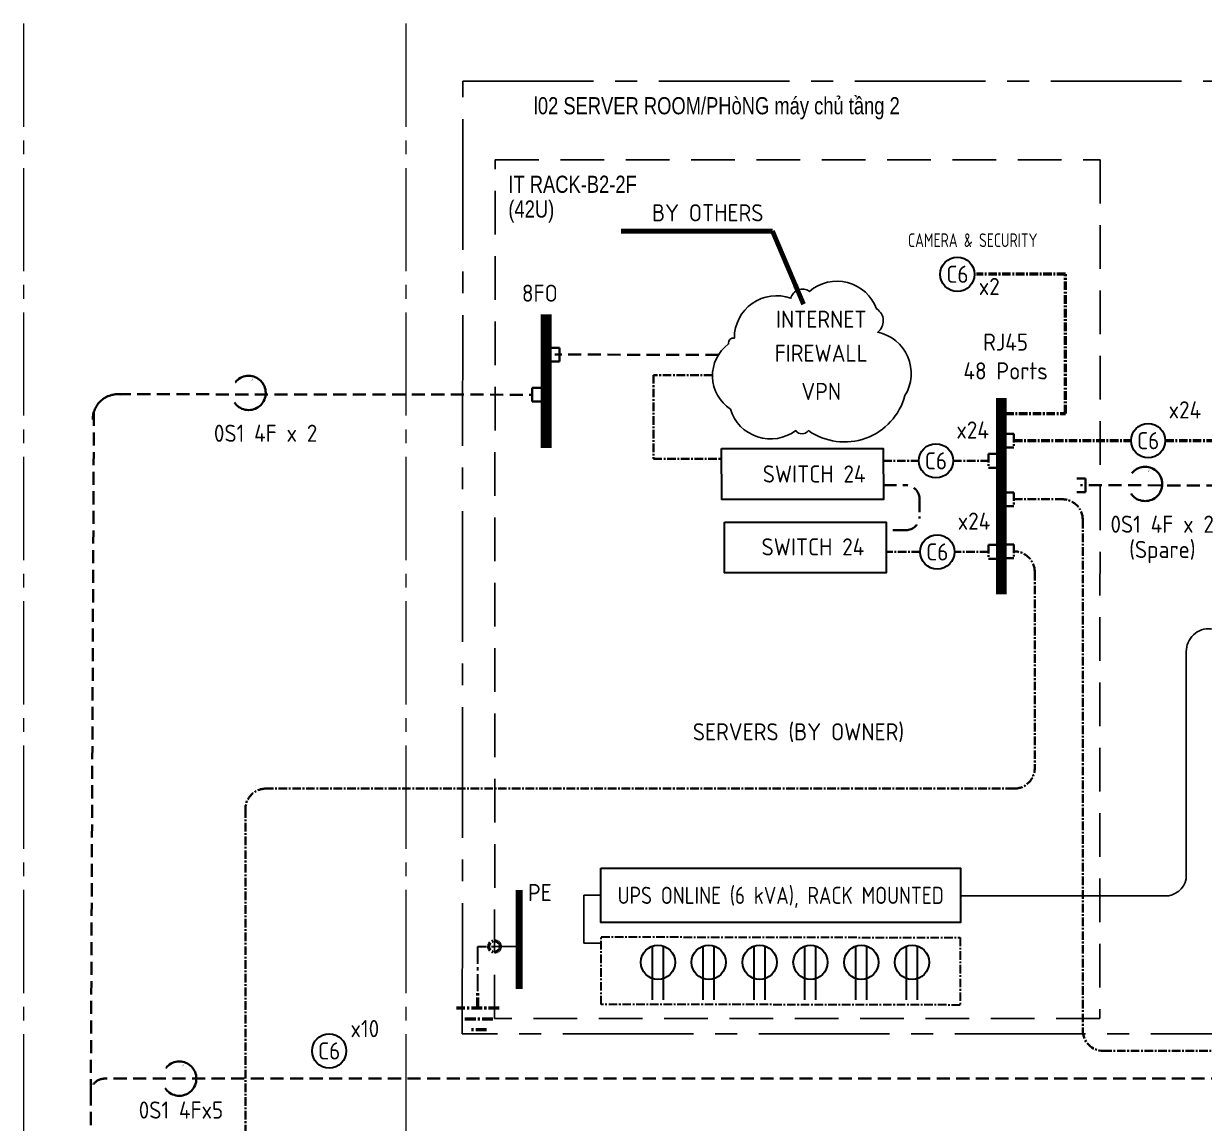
# Model space of a CAD drawing. Header units: millimetres. Extents: x -197 to 1453, y -101 to 618.
# Drawn here: x 414.9 to 587.1, y 307.5 to 467.9 of the extents above; entities that cross this region are included whole.
import ezdxf
from ezdxf.enums import TextEntityAlignment as Align

# ---------------------------------------------------------------- set-up
doc = ezdxf.new("R2010")
doc.units = ezdxf.units.MM
for name, pattern in [('HC-B_EC0-112 ZONE B-TELEPHONE & DATA SYSTEM SCHEMATIC (200529)$0$x-219010-E-00_Tell & Data System Schematic$0$CENTER', [2, 1.25, -0.25, 0.25, -0.25]), ('HC-B_EC0-112 ZONE B-TELEPHONE & DATA SYSTEM SCHEMATIC (200529)$0$x-219010-E-00_Tell & Data System Schematic$0$GEC-COMM_CENTER2', [28.575, 19.05, -3.175, 3.175, -3.175]), ('HC-B_EC0-112 ZONE B-TELEPHONE & DATA SYSTEM SCHEMATIC (200529)$0$x-219010-E-00_Tell & Data System Schematic$0$GEC-COMM_HIDDEN', [9.525, 6.35, -3.175]), ('HC-B_EC0-112 ZONE B-TELEPHONE & DATA SYSTEM SCHEMATIC (200529)$0$x-219010-E-00_Tell & Data System Schematic$0$P-GEC_CPIP 1 CENTER2', [21.05, 15.05, -2, 2, -2])]:
    doc.linetypes.add(name, pattern=pattern)
for name, color, linetype in [('HC-B_EC0-112 ZONE B-TELEPHONE & DATA SYSTEM SCHEMATIC (200529)$0$GEC- E-TEXT', 7, 'Continuous'), ('HC-B_EC0-112 ZONE B-TELEPHONE & DATA SYSTEM SCHEMATIC (200529)$0$GEC-E-COMM-ENCL', 7, 'HC-B_EC0-112 ZONE B-TELEPHONE & DATA SYSTEM SCHEMATIC (200529)$0$x-219010-E-00_Tell & Data System Schematic$0$GEC-COMM_CENTER2'), ('HC-B_EC0-112 ZONE B-TELEPHONE & DATA SYSTEM SCHEMATIC (200529)$0$GEC-E-COMM-POWR-WIRE', 4, 'Continuous'), ('HC-B_EC0-112 ZONE B-TELEPHONE & DATA SYSTEM SCHEMATIC (200529)$0$GEC-G-ANNO-TEXT-EN', 7, 'Continuous')]:
    doc.layers.add(name, color=color, linetype=linetype)
for name, color, linetype, lineweight in [('HC-B_EC0-112 ZONE B-TELEPHONE & DATA SYSTEM SCHEMATIC (200529)$0$GEC-E-COMM-CABLE-CAT6', 3, 'HC-B_EC0-112 ZONE B-TELEPHONE & DATA SYSTEM SCHEMATIC (200529)$0$x-219010-E-00_Tell & Data System Schematic$0$CENTER', 35), ('HC-B_EC0-112 ZONE B-TELEPHONE & DATA SYSTEM SCHEMATIC (200529)$0$GEC-E-COMM-DIAG-EQPM', 6, 'Continuous', 30), ('HC-B_EC0-112 ZONE B-TELEPHONE & DATA SYSTEM SCHEMATIC (200529)$0$GEC-E-COMM-FEED', 5, 'HC-B_EC0-112 ZONE B-TELEPHONE & DATA SYSTEM SCHEMATIC (200529)$0$x-219010-E-00_Tell & Data System Schematic$0$CENTER', 50), ('HC-B_EC0-112 ZONE B-TELEPHONE & DATA SYSTEM SCHEMATIC (200529)$0$GEC-E-COMM-LEADER', 10, 'Continuous', 20), ('HC-B_EC0-112 ZONE B-TELEPHONE & DATA SYSTEM SCHEMATIC (200529)$0$GEC-E-COMM-OPTICAL FIBER- 4F', 5, 'HC-B_EC0-112 ZONE B-TELEPHONE & DATA SYSTEM SCHEMATIC (200529)$0$x-219010-E-00_Tell & Data System Schematic$0$GEC-COMM_HIDDEN', 35), ('HC-B_EC0-112 ZONE B-TELEPHONE & DATA SYSTEM SCHEMATIC (200529)$0$GEC-E-DIA-FEED', 5, 'HC-B_EC0-112 ZONE B-TELEPHONE & DATA SYSTEM SCHEMATIC (200529)$0$x-219010-E-00_Tell & Data System Schematic$0$CENTER', 50), ('HC-B_EC0-112 ZONE B-TELEPHONE & DATA SYSTEM SCHEMATIC (200529)$0$GEC-E-DIAG-BORD', 7, 'HC-B_EC0-112 ZONE B-TELEPHONE & DATA SYSTEM SCHEMATIC (200529)$0$x-219010-E-00_Tell & Data System Schematic$0$CENTER', 18), ('HC-B_EC0-112 ZONE B-TELEPHONE & DATA SYSTEM SCHEMATIC (200529)$0$GEC-E-DIAG-EQPM', 6, 'Continuous', 30), ('HC-B_EC0-112 ZONE B-TELEPHONE & DATA SYSTEM SCHEMATIC (200529)$0$GEC-G-DIAG-FLOR', 8, 'HC-B_EC0-112 ZONE B-TELEPHONE & DATA SYSTEM SCHEMATIC (200529)$0$x-219010-E-00_Tell & Data System Schematic$0$CENTER', 9)]:
    doc.layers.add(name, color=color, linetype=linetype, lineweight=lineweight)
doc.styles.add('HC-B_EC0-112 ZONE B-TELEPHONE & DATA SYSTEM SCHEMATIC (200529)$0$x-219010-E-00_Tell & Data System Schematic$0$GEC-EN_Text Style-2.5mm-Isocp', font='isocp.shx', dxfattribs={"width": 0.8, "height": 2.5})
doc.styles.add('HC-B_EC0-112 ZONE B-TELEPHONE & DATA SYSTEM SCHEMATIC (200529)$0$x-219010-E-00_Tell & Data System Schematic$0$GEC-Text stype-EN', font='isocp.shx', dxfattribs={"height": 2.5})
doc.styles.add('HC-B_EC0-112 ZONE B-TELEPHONE & DATA SYSTEM SCHEMATIC (200529)$0$x-219010-E-00_Tell & Data System Schematic$0$GEC-VN_Text Style-2.5mm-Hoatbif-WF 0.8', font='hoatbif.shx', dxfattribs={"width": 0.8, "height": 2.5})
doc.styles.add('HC-B_EC0-112 ZONE B-TELEPHONE & DATA SYSTEM SCHEMATIC (200529)$0$x-219010-E-00_Tell & Data System Schematic$0$Standard', font='arial_0.ttf')
doc.dimstyles.new('HC-B_EC0-112 ZONE B-TELEPHONE & DATA SYSTEM SCHEMATIC (200529)$0$x-219010-E-00_Tell & Data System Schematic$0$GEC-DIM STYLE-1', dxfattribs={"dimtxt": 2.5, "dimasz": 0.5, "dimexe": 0.18, "dimexo": 2, "dimgap": 0.18, "dimtad": 1, "dimtoh": 1, "dimdec": 0, "dimzin": 0, "dimdsep": 46, "dimtxsty": 'HC-B_EC0-112 ZONE B-TELEPHONE & DATA SYSTEM SCHEMATIC (200529)$0$x-219010-E-00_Tell & Data System Schematic$0$GEC-EN_Text Style-2.5mm-Isocp', "dimcen": 0.09, "dimclrd": 1, "dimclre": 1, "dimclrt": 256, "dimadec": 0, "dimazin": 0, "dimtfac": 1, "dimtdec": 0, "dimtofl": 0, "dimtmove": 0, "dimatfit": 3, "dimfxl": 1, "dimtolj": 1, "dimtzin": 0, "dimarcsym": 0})

# ---------------------------------------------------------------- blocks, each defined once
blk = doc.blocks.new('HC-B_EC0-112 ZONE B-TELEPHONE & DATA SYSTEM SCHEMATIC (200529)$0$x-219010-E-00_Tell & Data System Schematic$0$GEC-E_COMMS-CONNECTION')
for p, q in [((0, 1), (0, -1)), ((0, 1), (1.25, 1)), ((0, -1), (1.25, -1))]:
    blk.add_line(p, q)
at = {"color": 7, "style": 'HC-B_EC0-112 ZONE B-TELEPHONE & DATA SYSTEM SCHEMATIC (200529)$0$x-219010-E-00_Tell & Data System Schematic$0$GEC-EN_Text Style-2.5mm-Isocp'}
for tag, p in [('GEC-NAME', (5.97, 2.04)), ('DESCRIPTION-1', (5.97, -1.46)), ('DESCRIPTION-2', (5.97, -4.96)), ('SPARE', (5.97, -8.46))]:
    blk.add_attdef(tag, p, '', height=2.5, dxfattribs=at)
blk = doc.blocks.new('*U123')
at = {"ltscale": 0.2}
blk.add_lwpolyline([(-11.79, 3.7), (11.78, 3.7), (11.79, -3.7), (-11.78, -3.7)], close=True, dxfattribs=at)
at = {"color": 7, "style": 'HC-B_EC0-112 ZONE B-TELEPHONE & DATA SYSTEM SCHEMATIC (200529)$0$x-219010-E-00_Tell & Data System Schematic$0$GEC-EN_Text Style-2.5mm-Isocp'}
for tag, p in [('GEC-NAME', (16.83, 3.64)), ('DESCRIPTION-1', (16.83, 0.14)), ('DESCRIPTION-2', (16.83, -3.36)), ('SPARE', (16.83, -6.86))]:
    blk.add_attdef(tag, p, '', height=2.5, dxfattribs=at)
blk = doc.blocks.new('HC-B_EC0-112 ZONE B-TELEPHONE & DATA SYSTEM SCHEMATIC (200529)$0$x-219010-E-00_Tell & Data System Schematic$0$GEC-E_COMMS-DENOTES NUMBER OF FIRES')
for points in [[(0.57, 1.87, 0, 1, 0), (-0.38, 0.4, 0, 0, 0), (-1.7, -1.84, 0, 0, 0)], [(1.43, 1.38, 0, 1, 0), (0.51, -0.21, 0, 0, 0), (-0.77, -2.38, 0, 0, 0)]]:
    blk.add_lwpolyline(points, format="xyseb")
blk.add_circle((0, 0), 2.5)
at = {"color": 7, "style": 'HC-B_EC0-112 ZONE B-TELEPHONE & DATA SYSTEM SCHEMATIC (200529)$0$x-219010-E-00_Tell & Data System Schematic$0$GEC-EN_Text Style-2.5mm-Isocp'}
for tag, p in [('GEC-NAME', (4.35, 2.97)), ('DESCRIPTION-1', (4.35, -0.53)), ('DESCRIPTION-2', (4.35, -4.03)), ('SPARE', (4.35, -7.53))]:
    blk.add_attdef(tag, p, '', height=2.5, dxfattribs=at)
blk = doc.blocks.new('HC-B_EC0-112 ZONE B-TELEPHONE & DATA SYSTEM SCHEMATIC (200529)$0$x-219010-E-00_Tell & Data System Schematic$0$GEC-E_COMMS-CABLE-CAT.6')
blk.add_circle((0, 0), 2.5)
at = {"color": 7, "style": 'HC-B_EC0-112 ZONE B-TELEPHONE & DATA SYSTEM SCHEMATIC (200529)$0$x-219010-E-00_Tell & Data System Schematic$0$GEC-EN_Text Style-2.5mm-Isocp'}
for tag, p in [('DESCRIPTION-1', (8.39, 0.28)), ('DESCRIPTION-2', (8.39, -3.22)), ('SPARE', (8.39, -6.72))]:
    blk.add_attdef(tag, p, '', height=2.5, dxfattribs=at)
blk.add_attdef('GEC-NAME', text='', height=2.5, dxfattribs=at).set_placement((0, 0), align=Align.MIDDLE)
blk = doc.blocks.new('HC-B_EC0-112 ZONE B-TELEPHONE & DATA SYSTEM SCHEMATIC (200529)$0$x-219010-E-00_Tell & Data System Schematic$0$GEC-E_M_RECEPTACLE-DUPLEX-WALL')
for p, q in [((-0.8, 0), (-0.8, 7.86)), ((0.8, 0), (0.8, 7.86))]:
    blk.add_line(p, q)
blk.add_circle((0, 5.49), 2.5)
at = {"style": 'HC-B_EC0-112 ZONE B-TELEPHONE & DATA SYSTEM SCHEMATIC (200529)$0$x-219010-E-00_Tell & Data System Schematic$0$GEC-Text stype-EN'}
for tag, p in [('1300', (7.34, 7.23)), ('AC', (7.34, 3.21)), ('IP54', (7.34, -1.01)), ('OTHER', (7.34, -4.98))]:
    blk.add_attdef(tag, text='', height=2.5, dxfattribs=at).set_placement(p, align=Align.MIDDLE_LEFT)
blk = doc.blocks.new('HC-B_EC0-112 ZONE B-TELEPHONE & DATA SYSTEM SCHEMATIC (200529)$0$x-219010-E-00_Tell & Data System Schematic$0$ER')
for p, q in [((0, -2), (0, 0)), ((-2.5, -2), (2.5, -2)), ((-1.75, -3.25), (1.75, -3.25)), ((-1, -4.5), (1, -4.5))]:
    blk.add_line(p, q)
at = {"color": 2, "style": 'HC-B_EC0-112 ZONE B-TELEPHONE & DATA SYSTEM SCHEMATIC (200529)$0$x-219010-E-00_Tell & Data System Schematic$0$Standard'}
for p in [(3.3, -2.61), (3.3, -6.44)]:
    blk.add_attdef('EARTH-POTENTIAL', p, '', height=2.5, dxfattribs=at)
blk = doc.blocks.new('HC-B_EC0-112 ZONE B-TELEPHONE & DATA SYSTEM SCHEMATIC (200529)$0$1')
at = {"layer": 'HC-B_EC0-112 ZONE B-TELEPHONE & DATA SYSTEM SCHEMATIC (200529)$0$GEC-E-COMM-ENCL'}
for p, q in [((478.86, 320.6), (478.95, 459.45)), ((478.95, 459.45), (598.38, 459.45)), ((598.3, 320.6), (478.86, 320.6))]:
    blk.add_line(p, q, dxfattribs=at)
blk = doc.blocks.new('HC-B_EC0-112 ZONE B-TELEPHONE & DATA SYSTEM SCHEMATIC (200529)')
blk.add_lwpolyline([(543.41, 413.64, 0.520567), (539.43, 422.86, 0.520567), (539.43, 422.86, 0.520567), (539.28, 426.27, 0.520567), (529.48, 428.83, 0.520567), (529.48, 428.83, 0.520567), (526.77, 427.83, 0.520567), (518.53, 422.01, 0.520567), (518.53, 422.01, 0.520567), (517.68, 421.16, 0.520567), (517.96, 411.65, 0.520567), (527.48, 408.53, 0.520567), (527.48, 408.53, 0.520567), (529.33, 408.53, 0.520567)], format="xyb", close=True)
at = {"layer": 'HC-B_EC0-112 ZONE B-TELEPHONE & DATA SYSTEM SCHEMATIC (200529)$0$GEC-E-COMM-CABLE-CAT6'}
for p, q in [((545.62, 390.84), (540.65, 390.84)), ((555.58, 390.85), (550.62, 390.84))]:
    blk.add_line(p, q, dxfattribs=at)
for points in [[(515.34, 416.63), (506.73, 416.63), (506.73, 404.39), (516.68, 404.4)], [(540.25, 404.12), (545.42, 404.12)], [(550.42, 404.12), (555.58, 404.12)]]:
    blk.add_lwpolyline(points, dxfattribs=at)
for points in [[(559.29, 398.52), (566.33, 398.52, -0.414221), (569.33, 395.52), (569.33, 321.09, 0.414213), (572.33, 318.09), (601.37, 318.08)], [(559.29, 390.91), (559.33, 390.91, -0.414214), (562.33, 387.91), (562.33, 359.33, -0.414214), (559.33, 356.33), (450.24, 356.33, 0.414214), (447.24, 353.33), (447.24, 243.19)]]:
    blk.add_lwpolyline(points, format="xyb", dxfattribs=at)
at = {"layer": 'HC-B_EC0-112 ZONE B-TELEPHONE & DATA SYSTEM SCHEMATIC (200529)$0$GEC-E-COMM-CABLE-CAT6', "const_width": 1}
blk.add_lwpolyline([(487.15, 341.57), (487.15, 327.13)], dxfattribs=at)
at = {"layer": 'HC-B_EC0-112 ZONE B-TELEPHONE & DATA SYSTEM SCHEMATIC (200529)$0$GEC-E-COMM-DIAG-EQPM'}
blk.add_lwpolyline([(499.06, 344.75), (551.49, 344.75), (551.49, 336.82), (499.06, 336.82)], close=True, dxfattribs=at)
at = {"layer": 'HC-B_EC0-112 ZONE B-TELEPHONE & DATA SYSTEM SCHEMATIC (200529)$0$GEC-E-COMM-ENCL', "linetype": 'HC-B_EC0-112 ZONE B-TELEPHONE & DATA SYSTEM SCHEMATIC (200529)$0$x-219010-E-00_Tell & Data System Schematic$0$GEC-COMM_HIDDEN'}
blk.add_lwpolyline([(483.66, 448), (571.89, 448), (571.8, 322.81), (483.57, 322.81)], close=True, dxfattribs=at)
at = {"layer": 'HC-B_EC0-112 ZONE B-TELEPHONE & DATA SYSTEM SCHEMATIC (200529)$0$GEC-E-COMM-FEED', "color": 3}
for p, q in [((559.29, 407.06), (576.37, 407.06)), ((581.37, 407.06), (628.17, 407.08))]:
    blk.add_line(p, q, dxfattribs=at)
blk.add_lwpolyline([(558.03, 411.03), (566.82, 411.03), (566.82, 431.32), (553.84, 431.32)], dxfattribs=at)
at = {"layer": 'HC-B_EC0-112 ZONE B-TELEPHONE & DATA SYSTEM SCHEMATIC (200529)$0$GEC-E-COMM-FEED', "const_width": 1.56}
blk.add_lwpolyline([(491.09, 405.97), (491.09, 425.48)], dxfattribs=at)
at = {"layer": 'HC-B_EC0-112 ZONE B-TELEPHONE & DATA SYSTEM SCHEMATIC (200529)$0$GEC-E-COMM-FEED', "color": 3, "const_width": 1.56}
blk.add_lwpolyline([(557.44, 384.64), (557.44, 413.29)], dxfattribs=at)
at = {"layer": 'HC-B_EC0-112 ZONE B-TELEPHONE & DATA SYSTEM SCHEMATIC (200529)$0$GEC-E-COMM-OPTICAL FIBER- 4F', "ltscale": 0.3}
for p, q in [((516.22, 419.59), (492.34, 419.6)), ((626.43, 400.53), (569.01, 400.55))]:
    blk.add_line(p, q, dxfattribs=at)
at = {"layer": 'HC-B_EC0-112 ZONE B-TELEPHONE & DATA SYSTEM SCHEMATIC (200529)$0$GEC-E-COMM-OPTICAL FIBER- 4F', "linetype": 'HC-B_EC0-112 ZONE B-TELEPHONE & DATA SYSTEM SCHEMATIC (200529)$0$x-219010-E-00_Tell & Data System Schematic$0$GEC-COMM_HIDDEN', "ltscale": 0.3}
for points in [[(491.12, 419.17), (491.09, 419.17)], [(428.62, 413.83), (489.04, 413.76)], [(424.7, 312.05), (425.14, 411.2)]]:
    blk.add_lwpolyline(points, dxfattribs=at)
for points in [[(540.26, 400.56), (543.53, 400.56, -0.414214), (545.53, 398.56), (545.53, 396.01, -0.413772), (543.53, 394.01), (540.65, 394)], [(735.68, 314.05), (426.7, 314.05, 0.414214), (424.7, 312.05), (424.7, 228.45)]]:
    blk.add_lwpolyline(points, format="xyb", dxfattribs=at)
at = {"layer": 'HC-B_EC0-112 ZONE B-TELEPHONE & DATA SYSTEM SCHEMATIC (200529)$0$GEC-E-COMM-OPTICAL FIBER- 4F'}
blk.add_arc((428.62, 410.2), 3.63, 82.6272, 181.1863, dxfattribs=at)
at = {"layer": 'HC-B_EC0-112 ZONE B-TELEPHONE & DATA SYSTEM SCHEMATIC (200529)$0$GEC-E-COMM-POWR-WIRE', "color": 3}
blk.add_line((483.57, 333.31), (487.05, 333.31), dxfattribs=at)
at = {"layer": 'HC-B_EC0-112 ZONE B-TELEPHONE & DATA SYSTEM SCHEMATIC (200529)$0$GEC-E-COMM-POWR-WIRE'}
blk.add_lwpolyline([(551.46, 340.68), (581.31, 340.68, 0.361235), (584.42, 343.19), (584.42, 376.3, -0.43477), (588, 379.64), (638.59, 379.53)], format="xyb", dxfattribs=at)
blk.add_lwpolyline([(499.06, 340.79), (496.59, 340.79), (496.59, 333.82), (499.12, 333.82)], dxfattribs=at)
at = {"layer": 'HC-B_EC0-112 ZONE B-TELEPHONE & DATA SYSTEM SCHEMATIC (200529)$0$GEC-E-DIA-FEED', "color": 3, "lineweight": 30}
blk.add_line((481.13, 333.31), (483.57, 333.31), dxfattribs=at)
at = {"layer": 'HC-B_EC0-112 ZONE B-TELEPHONE & DATA SYSTEM SCHEMATIC (200529)$0$GEC-E-DIA-FEED', "color": 3, "lineweight": 30, "ltscale": 2}
blk.add_line((481.13, 326.8), (481.13, 333.31), dxfattribs=at)
at = {"layer": 'HC-B_EC0-112 ZONE B-TELEPHONE & DATA SYSTEM SCHEMATIC (200529)$0$GEC-E-DIA-FEED', "color": 21}
blk.add_circle((483.57, 333.31), 0.836, dxfattribs=at)
at = {"layer": 'HC-B_EC0-112 ZONE B-TELEPHONE & DATA SYSTEM SCHEMATIC (200529)$0$GEC-E-DIAG-BORD', "lineweight": 30}
blk.add_lwpolyline([(499.12, 334.72), (551.46, 334.62), (551.46, 324.78), (499.12, 324.88)], close=True, dxfattribs=at)
at = {"layer": 'HC-B_EC0-112 ZONE B-TELEPHONE & DATA SYSTEM SCHEMATIC (200529)$0$GEC-G-DIAG-FLOR', "linetype": 'HC-B_EC0-112 ZONE B-TELEPHONE & DATA SYSTEM SCHEMATIC (200529)$0$x-219010-E-00_Tell & Data System Schematic$0$P-GEC_CPIP 1 CENTER2'}
for p, q in [((414.9, 467.86), (414.9, 277.03)), ((470.63, 467.86), (470.63, 277.03))]:
    blk.add_line(p, q, dxfattribs=at)
blk.add_blockref('HC-B_EC0-112 ZONE B-TELEPHONE & DATA SYSTEM SCHEMATIC (200529)$0$1', (0, 0))
at = {"layer": 'HC-B_EC0-112 ZONE B-TELEPHONE & DATA SYSTEM SCHEMATIC (200529)$0$GEC-E-COMM-CABLE-CAT6', "xscale": -1}
for p in [(559.29, 407.06), (559.29, 398.52), (559.29, 390.91)]:
    blk.add_blockref('HC-B_EC0-112 ZONE B-TELEPHONE & DATA SYSTEM SCHEMATIC (200529)$0$x-219010-E-00_Tell & Data System Schematic$0$GEC-E_COMMS-CONNECTION', p, dxfattribs=at)
at = {"layer": 'HC-B_EC0-112 ZONE B-TELEPHONE & DATA SYSTEM SCHEMATIC (200529)$0$GEC-E-COMM-CABLE-CAT6'}
for p in [(555.61, 404.12), (555.58, 390.85)]:
    blk.add_blockref('HC-B_EC0-112 ZONE B-TELEPHONE & DATA SYSTEM SCHEMATIC (200529)$0$x-219010-E-00_Tell & Data System Schematic$0$GEC-E_COMMS-CONNECTION', p, dxfattribs=at)
at = {"layer": 'HC-B_EC0-112 ZONE B-TELEPHONE & DATA SYSTEM SCHEMATIC (200529)$0$GEC-E-COMM-DIAG-EQPM'}
ref = blk.add_blockref('*U123', (528.47, 402.2), dxfattribs=at)
ref.add_attrib('GEC-NAME', 'SWITCH 24', (522.68, 400.95), dxfattribs={"layer": '0', "color": 7, "height": 2.5, "style": 'HC-B_EC0-112 ZONE B-TELEPHONE & DATA SYSTEM SCHEMATIC (200529)$0$x-219010-E-00_Tell & Data System Schematic$0$GEC-EN_Text Style-2.5mm-Isocp'})
ref = blk.add_blockref('*U123', (528.87, 391.5), dxfattribs=at)
ref.add_attrib('GEC-NAME', 'SWITCH 24', (522.5, 390.32), dxfattribs={"layer": '0', "color": 7, "height": 2.5, "style": 'HC-B_EC0-112 ZONE B-TELEPHONE & DATA SYSTEM SCHEMATIC (200529)$0$x-219010-E-00_Tell & Data System Schematic$0$GEC-EN_Text Style-2.5mm-Isocp'})
at = {"layer": 'HC-B_EC0-112 ZONE B-TELEPHONE & DATA SYSTEM SCHEMATIC (200529)$0$GEC-E-COMM-OPTICAL FIBER- 4F', "xscale": -1}
for p in [(493.03, 419.6), (569.71, 400.55)]:
    blk.add_blockref('HC-B_EC0-112 ZONE B-TELEPHONE & DATA SYSTEM SCHEMATIC (200529)$0$x-219010-E-00_Tell & Data System Schematic$0$GEC-E_COMMS-CONNECTION', p, dxfattribs=at)
at = {"layer": 'HC-B_EC0-112 ZONE B-TELEPHONE & DATA SYSTEM SCHEMATIC (200529)$0$GEC-E-COMM-OPTICAL FIBER- 4F'}
ref = blk.add_blockref('HC-B_EC0-112 ZONE B-TELEPHONE & DATA SYSTEM SCHEMATIC (200529)$0$x-219010-E-00_Tell & Data System Schematic$0$GEC-E_COMMS-DENOTES NUMBER OF FIRES', (447.7, 414.02), dxfattribs=at)
ref.add_attrib('GEC-NAME', '0S1 4F x 2', (442.64, 406.89), dxfattribs={"layer": '0', "color": 7, "height": 2.5, "style": 'HC-B_EC0-112 ZONE B-TELEPHONE & DATA SYSTEM SCHEMATIC (200529)$0$x-219010-E-00_Tell & Data System Schematic$0$GEC-EN_Text Style-2.5mm-Isocp'})
blk.add_blockref('HC-B_EC0-112 ZONE B-TELEPHONE & DATA SYSTEM SCHEMATIC (200529)$0$x-219010-E-00_Tell & Data System Schematic$0$GEC-E_COMMS-CONNECTION', (489.04, 413.76), dxfattribs=at)
ref = blk.add_blockref('HC-B_EC0-112 ZONE B-TELEPHONE & DATA SYSTEM SCHEMATIC (200529)$0$x-219010-E-00_Tell & Data System Schematic$0$GEC-E_COMMS-DENOTES NUMBER OF FIRES', (578.43, 400.75), dxfattribs=at)
ref.add_attrib('GEC-NAME', '0S1 4F x 2', (573.37, 393.63), dxfattribs={"layer": '0', "color": 7, "height": 2.5, "style": 'HC-B_EC0-112 ZONE B-TELEPHONE & DATA SYSTEM SCHEMATIC (200529)$0$x-219010-E-00_Tell & Data System Schematic$0$GEC-EN_Text Style-2.5mm-Isocp'})
ref = blk.add_blockref('HC-B_EC0-112 ZONE B-TELEPHONE & DATA SYSTEM SCHEMATIC (200529)$0$x-219010-E-00_Tell & Data System Schematic$0$GEC-E_COMMS-DENOTES NUMBER OF FIRES', (437.59, 314.05), dxfattribs=at)
ref.add_attrib('GEC-NAME', '0S1 4Fx5', (431.68, 308.22), dxfattribs={"layer": '0', "color": 7, "height": 2.5, "style": 'HC-B_EC0-112 ZONE B-TELEPHONE & DATA SYSTEM SCHEMATIC (200529)$0$x-219010-E-00_Tell & Data System Schematic$0$GEC-EN_Text Style-2.5mm-Isocp'})
at = {"layer": 'HC-B_EC0-112 ZONE B-TELEPHONE & DATA SYSTEM SCHEMATIC (200529)$0$GEC-E-DIA-FEED', "color": 3, "xscale": -1.25, "yscale": 1.25, "zscale": 1.25}
blk.add_blockref('HC-B_EC0-112 ZONE B-TELEPHONE & DATA SYSTEM SCHEMATIC (200529)$0$x-219010-E-00_Tell & Data System Schematic$0$ER', (481.13, 326.8), dxfattribs=at)
at = {"layer": 'HC-B_EC0-112 ZONE B-TELEPHONE & DATA SYSTEM SCHEMATIC (200529)$0$GEC-E-DIAG-EQPM', "color": 1}
ref = blk.add_blockref('HC-B_EC0-112 ZONE B-TELEPHONE & DATA SYSTEM SCHEMATIC (200529)$0$x-219010-E-00_Tell & Data System Schematic$0$GEC-E_COMMS-CABLE-CAT.6', (551.06, 431.32), dxfattribs=at)
ref.add_attrib('GEC-NAME', 'C6', dxfattribs={"layer": '0', "color": 7, "height": 2.5, "style": 'HC-B_EC0-112 ZONE B-TELEPHONE & DATA SYSTEM SCHEMATIC (200529)$0$x-219010-E-00_Tell & Data System Schematic$0$GEC-EN_Text Style-2.5mm-Isocp'}).set_placement((551.06, 431.32), align=Align.MIDDLE)
ref.add_attrib('DESCRIPTION-2', 'x2', (554.17, 428.29), dxfattribs={"layer": '0', "color": 7, "height": 2.5, "style": 'HC-B_EC0-112 ZONE B-TELEPHONE & DATA SYSTEM SCHEMATIC (200529)$0$x-219010-E-00_Tell & Data System Schematic$0$GEC-EN_Text Style-2.5mm-Isocp'})
ref = blk.add_blockref('HC-B_EC0-112 ZONE B-TELEPHONE & DATA SYSTEM SCHEMATIC (200529)$0$x-219010-E-00_Tell & Data System Schematic$0$GEC-E_COMMS-CABLE-CAT.6', (578.87, 407.06), dxfattribs=at)
ref.add_attrib('GEC-NAME', 'C6', dxfattribs={"layer": '0', "color": 7, "height": 2.5, "style": 'HC-B_EC0-112 ZONE B-TELEPHONE & DATA SYSTEM SCHEMATIC (200529)$0$x-219010-E-00_Tell & Data System Schematic$0$GEC-EN_Text Style-2.5mm-Isocp'}).set_placement((578.87, 407.06), align=Align.MIDDLE)
ref.add_attrib('DESCRIPTION-1', 'x24', (581.85, 410.3), dxfattribs={"layer": '0', "color": 7, "height": 2.5, "style": 'HC-B_EC0-112 ZONE B-TELEPHONE & DATA SYSTEM SCHEMATIC (200529)$0$x-219010-E-00_Tell & Data System Schematic$0$GEC-EN_Text Style-2.5mm-Isocp'})
ref = blk.add_blockref('HC-B_EC0-112 ZONE B-TELEPHONE & DATA SYSTEM SCHEMATIC (200529)$0$x-219010-E-00_Tell & Data System Schematic$0$GEC-E_COMMS-CABLE-CAT.6', (547.92, 404.12), dxfattribs=at)
ref.add_attrib('GEC-NAME', 'C6', dxfattribs={"layer": '0', "color": 7, "height": 2.5, "style": 'HC-B_EC0-112 ZONE B-TELEPHONE & DATA SYSTEM SCHEMATIC (200529)$0$x-219010-E-00_Tell & Data System Schematic$0$GEC-EN_Text Style-2.5mm-Isocp'}).set_placement((547.92, 404.12), align=Align.MIDDLE)
ref.add_attrib('DESCRIPTION-1', 'x24', (550.9, 407.36), dxfattribs={"layer": '0', "color": 7, "height": 2.5, "style": 'HC-B_EC0-112 ZONE B-TELEPHONE & DATA SYSTEM SCHEMATIC (200529)$0$x-219010-E-00_Tell & Data System Schematic$0$GEC-EN_Text Style-2.5mm-Isocp'})
ref = blk.add_blockref('HC-B_EC0-112 ZONE B-TELEPHONE & DATA SYSTEM SCHEMATIC (200529)$0$x-219010-E-00_Tell & Data System Schematic$0$GEC-E_COMMS-CABLE-CAT.6', (548.12, 390.84), dxfattribs=at)
ref.add_attrib('GEC-NAME', 'C6', dxfattribs={"layer": '0', "color": 7, "height": 2.5, "style": 'HC-B_EC0-112 ZONE B-TELEPHONE & DATA SYSTEM SCHEMATIC (200529)$0$x-219010-E-00_Tell & Data System Schematic$0$GEC-EN_Text Style-2.5mm-Isocp'}).set_placement((548.12, 390.84), align=Align.MIDDLE)
ref.add_attrib('DESCRIPTION-1', 'x24', (551.1, 394.08), dxfattribs={"layer": '0', "color": 7, "height": 2.5, "style": 'HC-B_EC0-112 ZONE B-TELEPHONE & DATA SYSTEM SCHEMATIC (200529)$0$x-219010-E-00_Tell & Data System Schematic$0$GEC-EN_Text Style-2.5mm-Isocp'})
at = {"layer": 'HC-B_EC0-112 ZONE B-TELEPHONE & DATA SYSTEM SCHEMATIC (200529)$0$GEC-E-DIAG-EQPM'}
for p in [(507.39, 325.52), (514.8, 325.52), (522.22, 325.52), (529.63, 325.52), (537.04, 325.52), (544.45, 325.52)]:
    blk.add_blockref('HC-B_EC0-112 ZONE B-TELEPHONE & DATA SYSTEM SCHEMATIC (200529)$0$x-219010-E-00_Tell & Data System Schematic$0$GEC-E_M_RECEPTACLE-DUPLEX-WALL', p, dxfattribs=at)
at = {"layer": 'HC-B_EC0-112 ZONE B-TELEPHONE & DATA SYSTEM SCHEMATIC (200529)$0$GEC-E-DIAG-EQPM', "color": 1}
ref = blk.add_blockref('HC-B_EC0-112 ZONE B-TELEPHONE & DATA SYSTEM SCHEMATIC (200529)$0$x-219010-E-00_Tell & Data System Schematic$0$GEC-E_COMMS-CABLE-CAT.6', (459.45, 318.09), dxfattribs=at)
ref.add_attrib('GEC-NAME', 'C6', dxfattribs={"layer": '0', "color": 7, "height": 2.5, "style": 'HC-B_EC0-112 ZONE B-TELEPHONE & DATA SYSTEM SCHEMATIC (200529)$0$x-219010-E-00_Tell & Data System Schematic$0$GEC-EN_Text Style-2.5mm-Isocp'}).set_placement((459.45, 318.09), align=Align.MIDDLE)
ref.add_attrib('DESCRIPTION-2', 'x10', (462.56, 320.09), dxfattribs={"layer": '0', "color": 7, "height": 2.5, "style": 'HC-B_EC0-112 ZONE B-TELEPHONE & DATA SYSTEM SCHEMATIC (200529)$0$x-219010-E-00_Tell & Data System Schematic$0$GEC-EN_Text Style-2.5mm-Isocp'})
at = {"layer": 'HC-B_EC0-112 ZONE B-TELEPHONE & DATA SYSTEM SCHEMATIC (200529)$0$GEC- E-TEXT'}
for s, style, width, p in [('l02 SERVER ROOM/PHßNG m¸y chñ tÇng 2 ', 'HC-B_EC0-112 ZONE B-TELEPHONE & DATA SYSTEM SCHEMATIC (200529)$0$x-219010-E-00_Tell & Data System Schematic$0$GEC-VN_Text Style-2.5mm-Hoatbif-WF 0.8', 0.8, (516.34, 455.89)), ('UPS ONLINE (6 kVA), RACK MOUNTED', 'HC-B_EC0-112 ZONE B-TELEPHONE & DATA SYSTEM SCHEMATIC (200529)$0$x-219010-E-00_Tell & Data System Schematic$0$GEC-Text stype-EN', 0.9, (525.29, 340.77))]:
    blk.add_text(s, height=2.5, dxfattribs=dict(at, style=style, width=width)).set_placement(p, align=Align.MIDDLE_CENTER)
at = {"layer": 'HC-B_EC0-112 ZONE B-TELEPHONE & DATA SYSTEM SCHEMATIC (200529)$0$GEC- E-TEXT', "style": 'HC-B_EC0-112 ZONE B-TELEPHONE & DATA SYSTEM SCHEMATIC (200529)$0$x-219010-E-00_Tell & Data System Schematic$0$GEC-VN_Text Style-2.5mm-Hoatbif-WF 0.8', "width": 0.8}
for s, p in [('IT RACK-B2-2F', (485.58, 445.69)), ('(42U)', (485.58, 442.08))]:
    blk.add_text(s, height=2.5, dxfattribs=at).set_placement(p, align=Align.TOP_LEFT)
at = {"layer": 'HC-B_EC0-112 ZONE B-TELEPHONE & DATA SYSTEM SCHEMATIC (200529)$0$GEC- E-TEXT', "style": 'HC-B_EC0-112 ZONE B-TELEPHONE & DATA SYSTEM SCHEMATIC (200529)$0$x-219010-E-00_Tell & Data System Schematic$0$GEC-Text stype-EN'}
for s, p in [('BY OTHERS', (514.65, 440.28)), ('8FO', (490.17, 428.56)), ('INTERNET', (531.2, 424.76)), ('RJ45', (558.08, 421.43)), ('FIREWALL', (531.2, 419.81)), ('48 Ports', (558.08, 417.23)), ('VPN', (531.2, 414.24)), ('(Spare)', (580.94, 391.2)), ('SERVERS (BY OWNER)', (527.88, 364.61)), ('PE', (490.17, 341.17))]:
    blk.add_text(s, height=2.5, dxfattribs=at).set_placement(p, align=Align.MIDDLE_CENTER)
at = {"layer": 'HC-B_EC0-112 ZONE B-TELEPHONE & DATA SYSTEM SCHEMATIC (200529)$0$GEC-G-ANNO-TEXT-EN', "linetype": 'HC-B_EC0-112 ZONE B-TELEPHONE & DATA SYSTEM SCHEMATIC (200529)$0$x-219010-E-00_Tell & Data System Schematic$0$GEC-COMM_HIDDEN', "insert": (543.85, 437.28), "char_height": 2, "attachment_point": 1, "line_spacing_factor": 0.6, "style": 'HC-B_EC0-112 ZONE B-TELEPHONE & DATA SYSTEM SCHEMATIC (200529)$0$x-219010-E-00_Tell & Data System Schematic$0$GEC-EN_Text Style-2.5mm-Isocp'}
blk.add_mtext_dynamic_manual_height_columns('CAMERA & SECURITY', width=27.7334, gutter_width=12.5, heights=[0], dxfattribs=at)
at = {"layer": 'HC-B_EC0-112 ZONE B-TELEPHONE & DATA SYSTEM SCHEMATIC (200529)$0$GEC-E-COMM-LEADER'}
blk.add_leader([(528.6, 426.96), (524.1, 437.62), (502.02, 437.62)], dimstyle='HC-B_EC0-112 ZONE B-TELEPHONE & DATA SYSTEM SCHEMATIC (200529)$0$x-219010-E-00_Tell & Data System Schematic$0$GEC-DIM STYLE-1', override={"dimasz": 3, "dimgap": 0.18, "dimtad": 0, "dimclrd": 256, "dimlwd": 65535}, dxfattribs=at)

msp = doc.modelspace()

# ---------------------------------------------------------------- block references
msp.add_blockref('HC-B_EC0-112 ZONE B-TELEPHONE & DATA SYSTEM SCHEMATIC (200529)', (0, 0))

doc.saveas('drawing.dxf')
